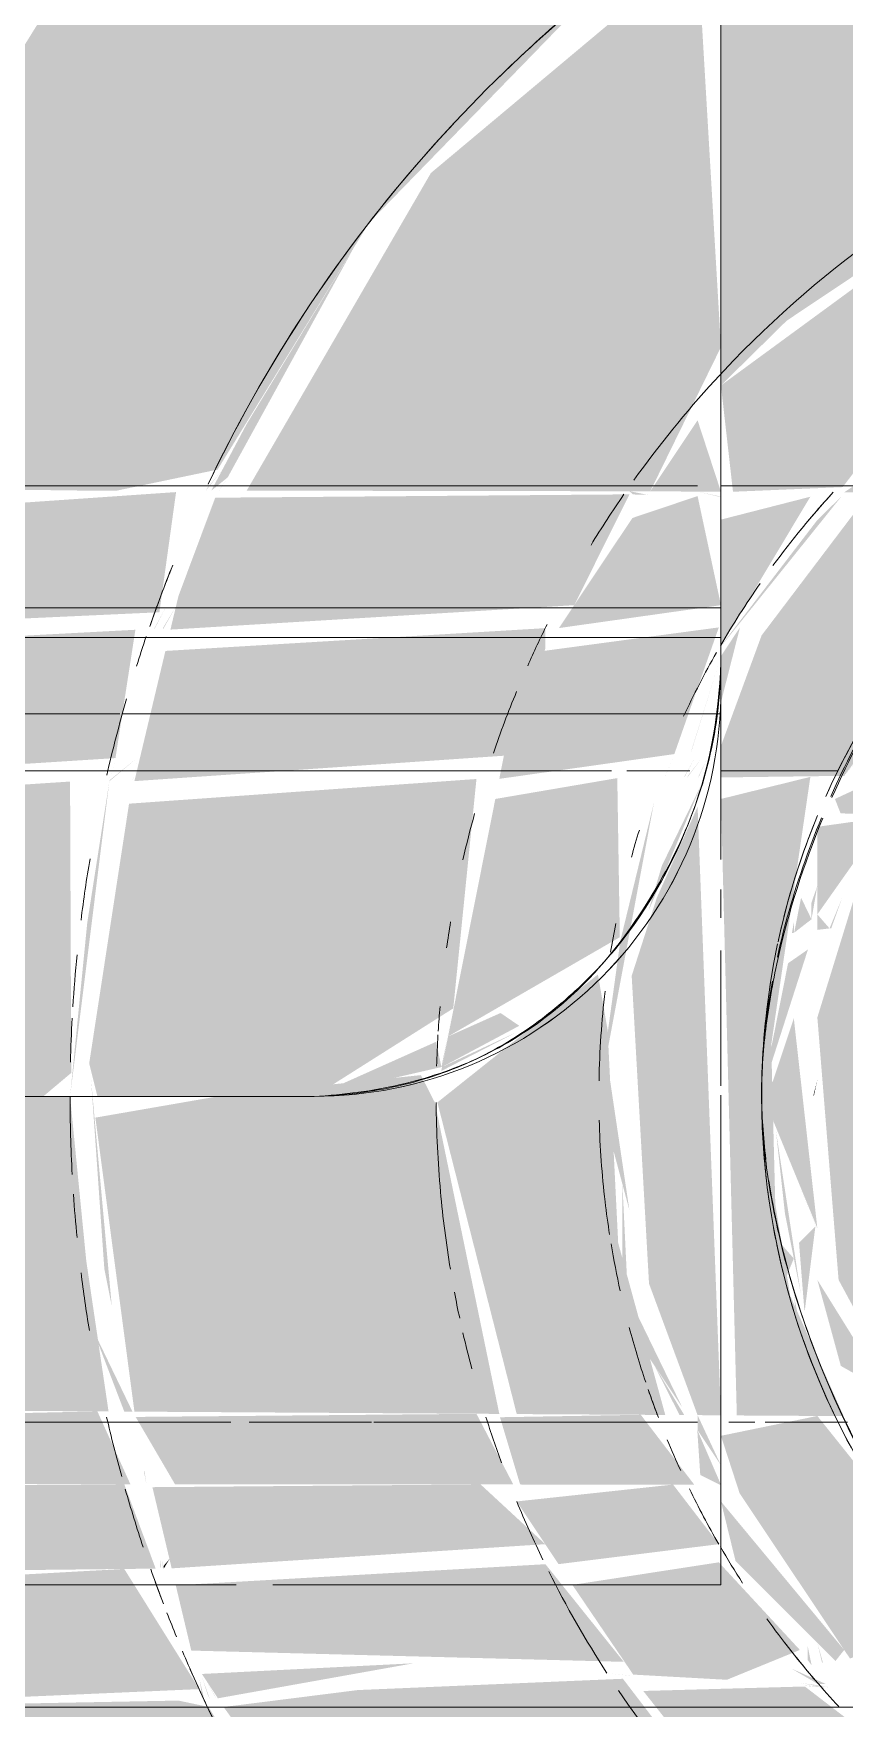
# Model space of a CAD drawing. Header units: millimetres. Extents: x 0 to 102275, y -2706 to 7916.
# Drawn here: x 87878.74 to 87888.7, y 592.48 to 613.05 of the extents above; entities that cross this region are included whole.
import ezdxf

# ---------------------------------------------------------------- set-up
doc = ezdxf.new("R2010")
doc.units = ezdxf.units.MM
doc.layers.add('0-1', color=7, linetype='Continuous', lineweight=9)
doc.layers.add('P-SANR-FIXT', color=7, linetype='Continuous', lineweight=9)
doc.layers.add('0-2', color=7, linetype='Continuous', lineweight=9, transparency=0.7)

# ---------------------------------------------------------------- blocks, each defined once
blk = doc.blocks.new('Sanitary_Toilet-Accessories_Gessi_Wall-mounted-paper-roll-holder-65449 - Chrome-30916167-Развертка 1_15-3')
at = {"layer": '0-2'}
for points in [[(-69676, 577.5), (-69668.523, 578.942), (-69663.246, 581.797), (-69660.482, 584.09), (-69658.107, 586.82), (-69656.263, 589.785), (-69654.888, 593.061), (-69654.057, 596.48), (-69653.777, 600), (-69654.057, 603.52), (-69654.892, 606.953), (-69655.952, 609.605), (-69657.9, 612.895), (-69660.09, 615.518), (-69662.82, 617.893), (-69665.785, 619.737), (-69669.862, 621.528), (-69676, 622.5), (-69683.477, 621.058), (-69685.5, 619.801), (-69685.5, 614.662), (-69682.697, 616.168), (-69679.626, 617), (-69675.18, 617.387), (-69670.476, 616.602), (-69667.624, 615.365), (-69664.572, 613.232), (-69662.177, 610.732), (-69661.344, 609.536), (-69659.789, 606.593), (-69658.807, 603.115), (-69658.584, 598.285), (-69659.166, 595.486), (-69660.12, 592.647), (-69662.177, 589.268), (-69664.898, 586.472), (-69669.303, 583.832), (-69671.484, 583.122), (-69676, 582.5), (-69681.524, 583.398), (-69684.376, 584.635), (-69687.153, 586.518), (-69689.878, 589.344), (-69691.798, 592.501), (-69692.168, 592.579), (-69696.926, 592.49), (-69696.048, 590.395), (-69694.1, 587.105), (-69691.91, 584.482), (-69689.18, 582.107), (-69686.215, 580.263), (-69682.138, 578.472), (-69679.59, 578.069)], [(-69676, 587), (-69670.5, 588.34), (-69666.474, 591.307), (-69663.99, 595.025), (-69663, 600), (-69664.343, 605.503), (-69667.307, 609.526), (-69671.266, 612.058), (-69676, 613), (-69681.5, 611.66), (-69685.5, 608.732), (-69685.352, 607.426), (-69684.004, 607.483), (-69683.778, 607.778), (-69680.975, 609.667), (-69676, 611), (-69670, 609.192), (-69668.222, 607.778), (-69666.256, 604.975), (-69665.375, 602.847), (-69665, 600), (-69665.736, 596.25), (-69667.162, 593.603), (-69668.916, 591.689), (-69671.025, 590.333), (-69676, 589), (-69682, 590.808), (-69683.778, 592.222), (-69684.469, 592.752), (-69686.455, 592.697), (-69684.693, 590.474), (-69680.831, 587.961), (-69677.313, 587.261)], [(-69692.36, 605.732), (-69692.197, 606.021), (-69692.354, 605.76)], [(-69692.709, 603.872), (-69688.168, 604.184), (-69687.657, 605.503), (-69687.657, 605.751), (-69692.328, 605.471), (-69692.708, 603.876)], [(-69688.224, 603.9), (-69686.073, 604.204), (-69685.526, 605.76), (-69687.679, 605.471), (-69688.134, 604.355), (-69688.217, 603.937)], [(-69685.875, 604.2), (-69685.526, 605.323), (-69685.851, 604.288)], [(-69692.73, 603.872), (-69692.642, 604.155), (-69692.729, 603.876)], [(-69683.992, 603.927), (-69683.778, 604.187), (-69683.986, 603.937)], [(-69693.5, 600), (-69693.017, 603.87), (-69693.289, 602.131), (-69693.499, 600.007)], [(-69690.5, 600), (-69688.79, 601.081), (-69688.505, 603.898), (-69692.775, 603.595), (-69693.265, 600.405), (-69693.164, 600), (-69690.981, 600)], [(-69683.582, 603.469), (-69683.5, 603.93), (-69684.099, 603.653), (-69684.029, 603.475), (-69683.627, 603.47)], [(-69684.387, 602.175), (-69684.315, 602.586), (-69684.39, 602.372)], [(-69684.6, 602.01), (-69684.387, 602.175), (-69684.515, 602.44)], [(-69684.165, 602.063), (-69684.144, 602.066), (-69684.009, 602.44)], [(-69684.982, 600.089), (-69684.43, 601.805), (-69684.675, 601.635), (-69684.974, 600.131)], [(-69684.984, 600.084), (-69684.695, 601.532), (-69684.976, 600.131)], [(-69684.315, 598.381), (-69684.604, 600.957), (-69684.95, 599.925), (-69684.339, 598.44)], [(-69690.5, 600), (-69688.936, 600.36), (-69689, 600.671), (-69690.492, 600.004)], [(-69686.625, 598.601), (-69686.893, 600.401), (-69686.919, 599.7), (-69686.628, 598.612)], [(-69692.987, 597.421), (-69693.242, 600.205), (-69693.079, 597.884)], [(-69688.224, 596.1), (-69689.016, 599.924), (-69689.188, 600.261), (-69691.684, 600), (-69693.189, 599.739), (-69692.709, 596.128), (-69688.505, 596.102)], [(-69684.359, 600), (-69684.315, 600.2), (-69684.36, 600.027)], [(-69684.518, 597.574), (-69684.824, 599.576), (-69684.713, 598.559), (-69684.552, 597.746)], [(-69684.315, 598.358), (-69684.604, 599.083), (-69684.339, 598.416)], [(-69684.469, 597.37), (-69684.339, 598.404), (-69684.54, 598.2), (-69684.475, 597.38)], [(-69692.733, 596.128), (-69693.218, 597.134), (-69692.834, 596.129)], [(-69685.5, 595.231), (-69685.791, 595.904), (-69685.754, 595.349), (-69685.516, 595.232)], [(-69692.347, 594.202), (-69692.278, 594.318), (-69692.352, 594.231)], [(-69686.579, 592.883), (-69686.923, 592.916), (-69686.601, 592.884)], [(-69684.18, 592.746), (-69684.495, 592.772), (-69684.315, 592.754)]]:
    blk.add_hatch(color=256, dxfattribs=at).paths.add_polyline_path(points)
h = blk.add_hatch(color=256, dxfattribs=at)
h.paths.add_polyline_path([(-69676, 582.5), (-69670.564, 583.49), (-69671.266, 583.442), (-69675.18, 582.663)])
h.paths.add_polyline_path([(-69667.896, 584.772), (-69665.03, 586.472), (-69665.785, 586.183), (-69667.544, 585.007)])
h.paths.add_polyline_path([(-69688.703, 588.117), (-69690.981, 591.089), (-69689.563, 589.001), (-69688.936, 588.357)])
h.paths.add_polyline_path([(-69663.297, 588.117), (-69661.35, 590.464), (-69661.449, 590.883), (-69663.137, 588.357)])
h.paths.add_polyline_path([(-69696.93, 592.5), (-69691.912, 592.72), (-69692.834, 594.196), (-69697.399, 593.944), (-69696.93, 592.501)])
h.paths.add_polyline_path([(-69659.686, 593.977), (-69658.719, 597.791), (-69658.841, 598.285), (-69659.507, 594.898)])
h.paths.add_polyline_path([(-69658.502, 600.01), (-69659.166, 604.426), (-69659.306, 604.075), (-69658.584, 600.424)])
h.paths.add_polyline_path([(-69660.036, 607.003), (-69660.379, 607.705), (-69662.437, 610.999), (-69662.528, 610.732), (-69660.09, 607.083)])
h.paths.add_polyline_path([(-69692.931, 607.439), (-69691.687, 607.698), (-69689.823, 610.732), (-69687.102, 613.528), (-69685.5, 614.893), (-69685.787, 619.946), (-69688.768, 618.193), (-69691.518, 615.91), (-69693.893, 613.18), (-69695.737, 610.215), (-69696.934, 607.486), (-69693.297, 607.44)])
h.paths.add_polyline_path([(-69664.102, 612.693), (-69666.464, 614.54), (-69666.389, 614.221), (-69664.572, 613.007)])
h = blk.add_hatch(color=256, dxfattribs=at)
h.paths.add_polyline_path([(-69676, 582.5), (-69676, 587), (-69681.5, 588.34), (-69685.526, 591.307), (-69686.705, 592.847), (-69689.965, 592.708), (-69691.613, 592.5), (-69688.083, 587.626), (-69683.361, 584.415), (-69680.734, 583.442), (-69678.701, 583.037)])
h.paths.add_polyline_path([(-69685.5, 608.732), (-69684.693, 609.526), (-69680.975, 612.01), (-69676, 613.199), (-69676, 617.5), (-69682.762, 615.873), (-69685.5, 614.253), (-69685.5, 609.017)])
h = blk.add_hatch(color=256, dxfattribs=at)
h.paths.add_polyline_path([(-69692.01, 593.193), (-69686.694, 593.055), (-69687.657, 594.254), (-69692.201, 593.995), (-69692.012, 593.201)])
h.paths.add_polyline_path([(-69691.683, 592.607), (-69689.279, 593.037), (-69691.88, 592.906), (-69691.709, 592.647)])
h.paths.add_polyline_path([(-69686.369, 607.431), (-69685.5, 609.203), (-69685.787, 614.084), (-69689.065, 611.341), (-69691.329, 607.44), (-69686.581, 607.432)])
h = blk.add_hatch(color=256, dxfattribs=at)
h.paths.add_polyline_path([(-69668.818, 584.156), (-69666.464, 585.411), (-69668.639, 584.276)])
h.paths.add_polyline_path([(-69691.783, 592.601), (-69691.88, 592.872), (-69691.807, 592.647)])
h.paths.add_polyline_path([(-69692.363, 594.201), (-69692.37, 594.318), (-69692.369, 594.231)])
h.paths.add_polyline_path([(-69692.759, 595.237), (-69693.164, 596.131), (-69697.871, 596.026), (-69697.746, 595.241), (-69692.834, 595.237)])
h.paths.add_polyline_path([(-69691.765, 607.439), (-69691.563, 607.602), (-69690.02, 610.409), (-69691.33, 608.257), (-69691.748, 607.471)])
h.paths.add_polyline_path([(-69697.511, 605.711), (-69692.402, 605.946), (-69692.197, 607.422), (-69697.064, 607.086), (-69697.496, 605.757)])
h = blk.add_hatch(color=256, dxfattribs=at)
h.paths.add_polyline_path([(-69684.207, 592.781), (-69684.633, 592.972), (-69684.315, 592.786)])
h.paths.add_polyline_path([(-69684.386, 593.014), (-69684.435, 593.256), (-69684.435, 593.078)])
h.paths.add_polyline_path([(-69685.829, 595.232), (-69686.485, 596.089), (-69688.216, 596.059), (-69687.968, 595.233), (-69685.848, 595.232)])
h.paths.add_polyline_path([(-69668.841, 608.035), (-69669.814, 609), (-69669.127, 608.153)])
h.paths.add_polyline_path([(-69687.491, 605.752), (-69685.5, 606.033), (-69685.787, 607.373), (-69686.588, 607.104), (-69687.486, 605.76)])
h.paths.add_polyline_path([(-69683.778, 607.778), (-69682.364, 608.662), (-69682.649, 608.645)])
h = blk.add_hatch(color=256, dxfattribs=at)
h.paths.add_polyline_path([(-69669.127, 591.847), (-69668.052, 592.517), (-69668.222, 592.752), (-69668.752, 592.222)])
h.paths.add_polyline_path([(-69684.175, 592.739), (-69684.484, 592.763), (-69684.315, 592.745)])
h.paths.add_polyline_path([(-69684.184, 592.751), (-69684.525, 592.795), (-69684.315, 592.76)])
h.paths.add_polyline_path([(-69685.426, 592.835), (-69684.53, 593.201), (-69685.526, 594.277), (-69687.326, 594), (-69686.578, 592.898), (-69685.526, 592.84)])
h.paths.add_polyline_path([(-69666.099, 595.899), (-69665.411, 597.153), (-69665.412, 598.462), (-69666.005, 596.25)])
h.paths.add_polyline_path([(-69665.384, 601.433), (-69665.412, 602.903), (-69666.005, 603.75), (-69665.412, 601.538)])
h.paths.add_polyline_path([(-69685.5, 605.534), (-69684.401, 607.365), (-69685.5, 607.084), (-69685.5, 605.563)])
h.paths.add_polyline_path([(-69683.609, 607.417), (-69682.873, 608.153), (-69683.986, 607.419), (-69683.778, 607.418)])
h.paths.add_polyline_path([(-69685.5, 607.427), (-69685.787, 608.303), (-69686.369, 607.431), (-69685.526, 607.427)])
h.paths.add_polyline_path([(-69669.141, 608.483), (-69669.712, 609), (-69669.303, 608.608)])
h = blk.add_hatch(color=256, dxfattribs=at)
h.paths.add_polyline_path([(-69676, 591.019), (-69669.965, 593.777), (-69668.858, 595.547), (-69667.685, 599.008), (-69667.933, 602.254), (-69669.636, 605.811), (-69670.878, 606.863), (-69676, 609), (-69678.945, 607.462), (-69674.059, 607.244), (-69671.504, 605.922), (-69670.024, 604.527), (-69669.304, 603.002), (-69668.5, 600), (-69669.896, 595.652), (-69671, 594.464), (-69673.205, 593.109), (-69675.18, 592.607), (-69677.525, 592.583), (-69679.601, 592.5), (-69676.011, 591.024)])
h.paths.add_polyline_path([(-69681.176, 592.646), (-69682.062, 593.108), (-69682.656, 592.712), (-69681.364, 592.655)])
h.paths.add_polyline_path([(-69683.914, 593.096), (-69682.364, 593.636), (-69684.315, 596.075), (-69685.5, 595.831), (-69685.27, 595.124), (-69683.985, 593.201)])
h.paths.add_polyline_path([(-69685.5, 603.917), (-69683.986, 603.937), (-69681.684, 606.97), (-69681.5, 607.41), (-69683.86, 607.166), (-69685, 605.662), (-69685.5, 604.304), (-69685.5, 603.937)])
h = blk.add_hatch(color=256, dxfattribs=at)
h.paths.add_polyline_path([(-69691.852, 592.597), (-69691.907, 592.835), (-69691.88, 592.647)])
h.paths.add_polyline_path([(-69692.448, 594.2), (-69692.834, 595.237), (-69697.74, 595.2), (-69697.304, 594.146), (-69692.713, 594.197)])
h.paths.add_polyline_path([(-69691.832, 607.439), (-69691.63, 607.693), (-69691.814, 607.471)])
h = blk.add_hatch(color=256, dxfattribs=at)
h.paths.add_polyline_path([(-69691.702, 592.606), (-69691.834, 592.835), (-69691.729, 592.647)])
h.paths.add_polyline_path([(-69691.672, 607.439), (-69691.55, 607.603), (-69691.65, 607.471)])
h = blk.add_hatch(color=256, dxfattribs=at)
h.paths.add_polyline_path([(-69688.052, 595.233), (-69688.505, 596.101), (-69692.694, 596.063), (-69692.211, 595.237), (-69688.454, 595.234)])
h.paths.add_polyline_path([(-69692.266, 605.733), (-69687.303, 606.033), (-69686.625, 607.394), (-69691.716, 607.353), (-69692.168, 606.145), (-69692.26, 605.76)])
h = blk.add_hatch(color=256, dxfattribs=at)
h.paths.add_polyline_path([(-69692.251, 594.203), (-69687.66, 594.5), (-69688.454, 595.234), (-69692.488, 595.2), (-69692.258, 594.232)])
h.paths.add_polyline_path([(-69686.398, 607.388), (-69686.625, 607.433), (-69686.581, 607.393)])
h = blk.add_hatch(color=256, dxfattribs=at)
h.paths.add_polyline_path([(-69684.245, 593.039), (-69684.315, 593.289), (-69684.26, 593.056)])
h.paths.add_polyline_path([(-69686.184, 596.087), (-69686.763, 598.2), (-69686.893, 600.815), (-69687.012, 601.497), (-69688.985, 599.926), (-69688.01, 596.098), (-69686.485, 596.089)])
h.paths.add_polyline_path([(-69685.5, 605.526), (-69684.017, 607.371), (-69684.315, 607.079), (-69685.5, 605.534)])
h = blk.add_hatch(color=256, dxfattribs=at)
h.paths.add_polyline_path([(-69687.496, 594.255), (-69685.526, 594.5), (-69686.088, 595.232), (-69688.01, 595.025), (-69687.521, 594.293)])
h.paths.add_polyline_path([(-69665.412, 597.089), (-69665.375, 597.287), (-69665.411, 597.153)])
h.paths.add_polyline_path([(-69685.5, 607.366), (-69685.787, 607.428), (-69685.526, 607.366)])
h = blk.add_hatch(color=256, dxfattribs=at)
h.paths.add_polyline_path([(-69677.005, 592.58), (-69679.75, 593.505), (-69680.25, 593.53), (-69681.294, 593.196), (-69679.743, 592.596), (-69677.525, 592.583)])
h.paths.add_polyline_path([(-69683.586, 592.753), (-69682.063, 593.368), (-69682.384, 593.36), (-69683.763, 592.869), (-69683.683, 592.758)])
h.paths.add_polyline_path([(-69681.768, 593.466), (-69680.271, 593.91), (-69681.95, 595.434), (-69682.71, 596.065), (-69683.253, 595.813), (-69682.199, 593.989), (-69681.796, 593.501)])
h.paths.add_polyline_path([(-69670.131, 595.434), (-69669.636, 596.049), (-69670.044, 595.547)])
h.paths.add_polyline_path([(-69685.5, 595.469), (-69685.787, 596.084), (-69685.787, 595.899), (-69685.526, 595.508)])
h.paths.add_polyline_path([(-69683.992, 596.073), (-69684.649, 597.555), (-69684.832, 598.678), (-69684.882, 600.634), (-69684.401, 603.924), (-69685.5, 603.653), (-69685.305, 596.081), (-69684.154, 596.074)])
h.paths.add_polyline_path([(-69683.372, 603.931), (-69682.354, 603.966), (-69681, 605.536), (-69678.743, 606.912), (-69676.952, 607.375), (-69678.336, 607.44), (-69680.207, 607.244), (-69682.087, 606.158), (-69683.196, 604.355), (-69683.369, 603.937)])
h = blk.add_hatch(color=256, dxfattribs=at)
h.paths.add_polyline_path([(-69674.064, 592.754), (-69674.064, 593.018), (-69674.463, 592.756)])
h.paths.add_polyline_path([(-69678.304, 592.901), (-69680.152, 593.36), (-69678.508, 592.952)])
h.paths.add_polyline_path([(-69680.076, 593.758), (-69680.281, 593.972), (-69680.191, 593.847)])
h.paths.add_polyline_path([(-69682.383, 596.063), (-69682.495, 596.25), (-69683.257, 598.2), (-69683.487, 600.047), (-69682.656, 603.935), (-69683.487, 603.653), (-69684.315, 600.97), (-69684.054, 597.746), (-69683.146, 596.068), (-69682.384, 596.063)])
h.paths.add_polyline_path([(-69685.5, 596.083), (-69685.787, 603.556), (-69686.288, 602.44), (-69686.597, 601.481), (-69686.384, 597.7), (-69685.787, 596.085), (-69685.526, 596.083)])
h.paths.add_polyline_path([(-69683.128, 601.388), (-69682.987, 601.913), (-69683.371, 601.388)])
h.paths.add_polyline_path([(-69685.915, 603.915), (-69685.733, 604.155), (-69685.906, 603.937)])
h.paths.add_polyline_path([(-69670.736, 605.32), (-69671.504, 605.922), (-69670.768, 605.345)])
h.paths.add_polyline_path([(-69673.644, 606.967), (-69674.064, 607.235), (-69673.885, 607.037)])
h = blk.add_hatch(color=256, dxfattribs=at)
h.paths.add_polyline_path([(-69686.39, 602.277), (-69685.727, 603.859), (-69686.226, 602.833), (-69686.384, 602.3)])
h.paths.add_polyline_path([(-69673.398, 606.803), (-69674.568, 607.235), (-69673.686, 606.88)])
h = blk.add_hatch(color=256, dxfattribs=at)
h.paths.add_polyline_path([(-69692.562, 595.237), (-69692.584, 595.393), (-69692.592, 595.393)])
h.paths.add_polyline_path([(-69692.387, 594.201), (-69692.386, 594.318), (-69692.396, 594.23)])
h.paths.add_polyline_path([(-69697.892, 603.84), (-69692.942, 604.155), (-69692.697, 605.731), (-69697.589, 605.471), (-69697.876, 603.937)])
h.paths.add_polyline_path([(-69692.467, 605.732), (-69692.314, 606.023), (-69692.458, 605.76)])
h = blk.add_hatch(color=256, dxfattribs=at)
h.paths.add_polyline_path([(-69684.092, 593.065), (-69683.985, 593.201), (-69685.5, 595.025), (-69685.321, 594.295), (-69684.122, 593.095)])
h.paths.add_polyline_path([(-69685.5, 604.839), (-69685.266, 605.76), (-69685.5, 605.408), (-69685.5, 604.924)])
h = blk.add_hatch(color=256, dxfattribs=at)
h.paths.add_polyline_path([(-69693.829, 600), (-69693.486, 600.288), (-69693.5, 603.867), (-69697.934, 603.572), (-69698.223, 600), (-69693.945, 600)])
h.paths.add_polyline_path([(-69693.017, 603.87), (-69692.677, 604.155), (-69693.012, 603.885)])
h = blk.add_hatch(color=256, dxfattribs=at)
h.paths.add_polyline_path([(-69693.027, 596.13), (-69693.301, 597.981), (-69693.5, 600), (-69698.223, 600), (-69697.934, 596.428), (-69697.792, 596.16), (-69693.164, 596.131)])
h.paths.add_polyline_path([(-69693.028, 603.87), (-69692.924, 604.155), (-69693.023, 603.885)])
h.paths.add_polyline_path([(-69692.732, 603.872), (-69692.674, 604.155), (-69692.731, 603.876)])
h = blk.add_hatch(color=256, dxfattribs=at)
h.paths.add_polyline_path([(-69688.938, 600.311), (-69688.01, 600.789), (-69688.928, 600.361)])
h.paths.add_polyline_path([(-69688.854, 600.736), (-69686.743, 601.955), (-69686.774, 603.909), (-69688.273, 603.653), (-69688.845, 600.78)])
h.paths.add_polyline_path([(-69686.196, 603.913), (-69686.064, 604.201), (-69686.186, 603.937)])
h = blk.add_hatch(color=256, dxfattribs=at)
h.paths.add_polyline_path([(-69682.604, 596.543), (-69682.613, 596.689), (-69682.609, 596.556)])
h.paths.add_polyline_path([(-69685.951, 603.915), (-69685.823, 604.155), (-69685.945, 603.937)])
h.paths.add_polyline_path([(-69685.776, 603.916), (-69685.668, 604.155), (-69685.772, 603.937)])
h = blk.add_hatch(color=256, dxfattribs=at)
h.paths.add_polyline_path([(-69739.558, 600), (-69698.498, 600.131), (-69698.5, 603.836), (-69721.876, 603.93), (-69736.01, 603.847), (-69760.038, 603.559), (-69804.022, 603.75), (-69803.063, 601.666), (-69801.414, 600.381), (-69799.5, 600), (-69741.312, 600)])
h.paths.add_polyline_path([(-69799.5, 600), (-69801.487, 600.457), (-69801.736, 601), (-69799.793, 600.131)])
h.paths.add_polyline_path([(-69688.86, 600.733), (-69688.786, 601.077), (-69688.851, 600.777)])
h.paths.add_polyline_path([(-69803.226, 601.666), (-69804.203, 603.506), (-69803.739, 602.482), (-69803.247, 601.698)])
h = blk.add_hatch(color=256, dxfattribs=at)
h.paths.add_polyline_path([(-69685.951, 596.086), (-69686.315, 596.689), (-69686.009, 596.086)])
h.paths.add_polyline_path([(-69687, 600), (-69686.322, 603.614), (-69686.736, 601.913), (-69686.994, 600.043)])
h.paths.add_polyline_path([(-69686.625, 597.153), (-69686.711, 598.921), (-69686.711, 597.804), (-69686.636, 597.237)])
h = blk.add_hatch(color=256, dxfattribs=at)
h.paths.add_polyline_path([(-69684.628, 602.006), (-69684.6, 602.01), (-69684.604, 602.136)])
h.paths.add_polyline_path([(-69684.315, 602.235), (-69683.778, 602.996), (-69683.778, 603.386), (-69684.315, 603.311), (-69684.315, 602.44)])
h = blk.add_hatch(color=256, dxfattribs=at)
h.paths.add_polyline_path([(-69683.57, 596.548), (-69684.315, 597.746), (-69684.026, 596.689), (-69683.778, 596.55)])
h.paths.add_polyline_path([(-69684.315, 602.045), (-69684.165, 602.063), (-69684.315, 602.235)])
h = blk.add_hatch(color=256, dxfattribs=at)
h.paths.add_polyline_path([(-69685.977, 596.183), (-69686.623, 597.514), (-69686.588, 597.097), (-69685.999, 596.215)])
h.paths.add_polyline_path([(-69688.928, 600.361), (-69687.979, 600.867), (-69688.209, 601.024), (-69688.854, 600.736)])
h = blk.add_hatch(color=256, dxfattribs=at)
h.paths.add_polyline_path([(-69799.5, 600), (-69802.048, 600.887), (-69801.487, 600.457), (-69800.069, 600.131)])
h.paths.add_polyline_path([(-69688.936, 600.36), (-69688.928, 600.361), (-69688.86, 600.733)])
h = blk.add_hatch(color=256, dxfattribs=at)
h.paths.add_polyline_path([(-69684.713, 597.746), (-69684.604, 598.008), (-69684.771, 598.2)])
h.paths.add_polyline_path([(-69684.531, 597.202), (-69684.604, 597.555), (-69684.578, 597.343)])
at = {"layer": '0-1'}
for p, q in [((-69685.5, 606), (-69696.367, 606)), ((-69686.844, 604), (-69697.086, 604)), ((-69685.882, 604), (-69686.657, 604)), ((-69684.062, 604), (-69685.5, 604)), ((-69717.415, 596), (-69691.524, 596)), ((-69691.299, 596), (-69689.797, 596)), ((-69689.765, 596), (-69685.787, 596)), ((-69685.402, 596), (-69685.084, 596)), ((-69684.957, 596), (-69683.944, 596)), ((-69760, 594), (-69691.458, 594)), ((-69691.006, 594), (-69685.5, 594))]:
    blk.add_line(p, q, dxfattribs=at)
at = {"layer": '0-1', "flags": 128}
for points in [[(-69685.787, 607.5), (-69686.426, 607.5), (-69687.813, 607.5), (-69689.254, 607.5), (-69690.741, 607.5), (-69692.266, 607.5), (-69693.821, 607.5), (-69695.398, 607.5), (-69696.989, 607.5), (-69698, 607.5)], [(-69676, 607.5), (-69676.059, 607.5), (-69676.234, 607.5), (-69676.523, 607.5), (-69676.925, 607.5), (-69677.438, 607.5), (-69678.06, 607.5), (-69678.786, 607.5), (-69679.614, 607.5), (-69680.538, 607.5), (-69681.555, 607.5), (-69682.658, 607.5), (-69683.841, 607.5), (-69685.1, 607.5), (-69685.5, 607.5)], [(-69698, 592.5), (-69696.405, 592.5), (-69694.818, 592.5), (-69693.248, 592.5), (-69691.703, 592.5), (-69690.191, 592.5), (-69688.72, 592.5), (-69687.298, 592.5), (-69685.932, 592.5), (-69684.63, 592.5), (-69683.398, 592.5), (-69682.244, 592.5), (-69681.172, 592.5), (-69680.189, 592.5), (-69679.299, 592.5), (-69678.508, 592.5), (-69677.82, 592.5), (-69677.238, 592.5), (-69676.765, 592.5), (-69676.404, 592.5), (-69676.156, 592.5), (-69676.024, 592.5), (-69676, 592.5)]]:
    blk.add_lwpolyline(points, dxfattribs=at)
at = {"layer": 'P-SANR-FIXT'}
for p, q in [((-69685.5, 605.471), (-69685.5, 667.444)), ((-69685.5, 605.5), (-69685.5, 666.284)), ((-69685.5, 612.862), (-69685.5, 636.717)), ((-69685.5, 636.643), (-69685.5, 612.833)), ((-69685.5, 618.237), (-69685.5, 605)), ((-69685.5, 607.456), (-69685.5, 618.168)), ((-69685.5, 617.965), (-69685.5, 605.471)), ((-69685.5, 613.109), (-69685.5, 612.667)), ((-69685.5, 608.018), (-69685.5, 612.862)), ((-69685.5, 612.667), (-69685.5, 608.017)), ((-69685.5, 612.64), (-69685.5, 607.457)), ((-69685.5, 607.302), (-69685.5, 607.908)), ((-69685.5, 607.908), (-69685.5, 607.301)), ((-69685.5, 607.355), (-69685.5, 606.791)), ((-69685.5, 606.79), (-69685.5, 607.355)), ((-69685.5, 606.224), (-69685.5, 606.754)), ((-69685.5, 606.754), (-69685.5, 606.224)), ((-69685.5, 606.281), (-69685.5, 605.788)), ((-69685.5, 605.788), (-69685.5, 606.281)), ((-69685.5, 605.76), (-69685.5, 606)), ((-69685.5, 604.325), (-69685.5, 605.844)), ((-69685.5, 605.844), (-69685.5, 604.325)), ((-69685.5, 605.638), (-69715.25, 605.638)), ((-69685.5, 603.653), (-69685.5, 605.551)), ((-69685.5, 605), (-69685.5, 605.5)), ((-69685.5, 605.435), (-69685.5, 604.022)), ((-69685.5, 604.022), (-69685.5, 605.435)), ((-69685.5, 605.408), (-69685.5, 604.698)), ((-69692.859, 604.698), (-69685.5, 604.698)), ((-69685.5, 604.698), (-69685.5, 604.737)), ((-69685.5, 604.461), (-69685.5, 603.044)), ((-69685.5, 603.129), (-69685.5, 603.722)), ((-69685.5, 603.722), (-69685.5, 603.129)), ((-69685.5, 602.971), (-69685.5, 603.653)), ((-69685.5, 603.461), (-69685.5, 602.91)), ((-69685.5, 602.91), (-69685.5, 603.461)), ((-69685.5, 602.206), (-69685.5, 602.54)), ((-69685.5, 602.51), (-69685.5, 602.191)), ((-69685.5, 600.131), (-69685.5, 601.793)), ((-69685.5, 601.792), (-69685.5, 600.155)), ((-69685.5, 600.142), (-69685.5, 601.397)), ((-69685.5, 601.397), (-69685.5, 600.142)), ((-69685.5, 601.299), (-69685.5, 600.132)), ((-69685.5, 600.132), (-69685.5, 601.299)), ((-69685.5, 600.015), (-69685.5, 596.52)), ((-69685.5, 600), (-69685.5, 598.631)), ((-69685.5, 598.32), (-69685.5, 600)), ((-69685.5, 596.753), (-69685.5, 599.992)), ((-69685.5, 598.365), (-69685.5, 597.785)), ((-69685.5, 597.054), (-69685.5, 598.004)), ((-69685.5, 597.217), (-69685.5, 596.74)), ((-69685.5, 596.228), (-69685.5, 596.712)), ((-69685.5, 596.443), (-69685.5, 596.023)), ((-69685.5, 595.842), (-69685.5, 596.403)), ((-69685.5, 596.022), (-69685.5, 595.509)), ((-69685.5, 595.726), (-69685.5, 595.953)), ((-69685.5, 594), (-69685.5, 595.629)), ((-69685.5, 595.273), (-69685.5, 595.53)), ((-69685.5, 595.439), (-69685.5, 595.088)), ((-69685.5, 595.346), (-69685.5, 595.231)), ((-69685.5, 594.991), (-69685.5, 594.299)), ((-69685.5, 594.278), (-69685.5, 594))]:
    blk.add_line(p, q, dxfattribs=at)
at = {"layer": 'P-SANR-FIXT', "flags": 128}
for points in [[(-69804.363, 604.698), (-69745, 604.698), (-69692.89, 604.698)], [(-69760, 600), (-69745, 600), (-69690.5, 600)], [(-69690.5, 600), (-69745, 600), (-69760, 600)]]:
    blk.add_lwpolyline(points, dxfattribs=at)
at = {"layer": 'P-SANR-FIXT'}
for radius, start, end in [(22.5, 126.0208, 160.4623), (17.5, 124.746, 154.5577), (17.5, 124.746, 133.1111), (13, 90, 137.4561), (17.5, 133.3006, 134.6715), (17.5, 136.9471, 154.5577), (13, 137.4561, 144.3952), (13, 145.333, 148.6057), (11, 137.5867, 143.66), (11, 137.5867, 140.8513), (17.5, 158.1135, 160.7416), (17.5, 158.1135, 159.4369), (11, 145.0557, 149.8042), (11, 145.0557, 149.8042), (17.5, 159.4696, 160.7416), (13, 153.5163, 155.9916), (17.5, 161.1733, 162.4254), (17.5, 161.1733, 162.4254), (11, 150.2984, 154.877), (11, 150.2984, 154.877), (17.5, 163.7936, 166.977), (17.5, 163.7936, 166.977), (13, 157.5129, 161.0758), (9, 146.164, 155.8297), (9, 147.7918, 155.8297), (13, 164.5076, 167.0891), (9, 157.4592, 167.837), (9, 157.4592, 165.3916), (11, 162.706, 164.5129), (11, 162.706, 164.5129), (17.5, 170.3972, 172.8918), (17.5, 170.3972, 172.8918), (9, 165.3916, 167.837), (13, 170.5115, 171.9341), (11, 168.8717, 170.736), (11, 168.8717, 170.736), (9, 167.9906, 218.9628), (17.5, 174.2939, 176.4031), (17.5, 174.2939, 176.4031), (9, 170.8756, 180), (11, 173.2458, 179.0063), (11, 173.2458, 179.0063), (17.5, 176.8512, 178.62), (13, 175.1311, 176.4722), (13, 176.6707, 178.3655), (17.5, 180, 183.1488), (17.5, 180, 183.1488), (13, 180.3335, 185.1692), (9, 180, 186.4889), (11, 181.5172, 186.7543), (11, 181.5172, 186.7543), (17.5, 183.9392, 185.6853), (17.5, 183.9392, 185.6853), (13, 185.1706, 189.4022), (11, 186.7561, 188.8766), (9, 187.3995, 191.2886), (11, 189.4829, 192.5476), (11, 189.4829, 192.5476), (9, 191.6951, 215.3302), (17.5, 187.108, 189.4537), (17.5, 187.108, 189.4537), (13, 190.6675, 192.1009), (13, 192.9111, 194.9232), (11, 194.9657, 198.6122), (11, 194.9657, 198.6122), (11, 199.1083, 200.8175), (11, 199.1083, 201.0156), (17.5, 193.0089, 195.4774), (17.5, 193.0089, 195.4774), (13, 197.6401, 200.2509), (11, 202.5431, 204.6929), (11, 202.5431, 204.6929), (17.5, 196.0023, 198.44), (17.5, 196.0023, 198.44), (11, 205.9826, 210), (11, 205.9826, 210), (13, 202.5, 205.9605), (11, 210.1958, 212.9178), (11, 210.1958, 212.9178), (17.5, 199.3823, 200.5449), (17.5, 199.3823, 200.8637), (13, 206.6766, 213.0129), (17.5, 201.2565, 202.2955), (11, 215.6906, 220.6901), (17.5, 202.9225, 205.2629), (11, 217.63, 220.6901), (17.5, 203.7111, 205.2629), (13, 214.1538, 270), (11, 220.6901, 222.9473), (11, 220.6901, 222.9473), (17.5, 205.2629, 223.0529), (17.5, 205.2629, 235.254)]:
    blk.add_arc((-69676, 600), radius, start, end, dxfattribs=at)
for points, knots in [([(-69690.5, 600), (-69690.138, 600.011), (-69689.619, 600.075), (-69688.971, 600.261), (-69688.357, 600.509), (-69687.771, 600.876), (-69687.241, 601.331), (-69686.533, 602.056), (-69685.738, 603.438), (-69685.505, 604.76), (-69685.5, 605.471)], [0, 0, 0, 0, 0.125, 0.1875, 0.25, 0.375, 0.4375, 0.5, 0.75, 1, 1, 1, 1]), ([(-69686.963, 601.621), (-69687.074, 601.493), (-69687.301, 601.26), (-69687.794, 600.844), (-69688.48, 600.434), (-69689.423, 600.116), (-69690.128, 600.019), (-69690.5, 600)], [0.5, 0.5, 0.5, 0.5, 0.5625, 0.625, 0.75, 0.875, 1, 1, 1, 1]), ([(-69687.076, 601.496), (-69687.151, 601.416), (-69687.343, 601.225), (-69687.794, 600.844), (-69688.206, 600.598), (-69688.5, 600.463)], [0.5209746, 0.5209746, 0.5209746, 0.5209746, 0.5625, 0.625, 0.75, 0.75, 0.75, 0.75]), ([(-69685, 600.047), (-69685.001, 600.317), (-69684.973, 600.762), (-69684.901, 601.229), (-69684.867, 601.415)], [0.5, 0.5, 0.5, 0.5, 0.53125, 0.55169953, 0.55169953, 0.55169953, 0.55169953]), ([(-69685, 600), (-69684.999, 599.728), (-69684.962, 599.185), (-69684.753, 598.027), (-69684.27, 596.548), (-69683.566, 595.189), (-69683.082, 594.493), (-69682.926, 594.289)], [0.5, 0.5, 0.5, 0.5, 0.53125, 0.5625, 0.625, 0.6875, 0.7157016, 0.7157016, 0.7157016, 0.7157016]), ([(-69683.258, 594.74), (-69683.31, 594.818), (-69683.684, 595.395), (-69684.292, 596.595), (-69684.668, 597.781), (-69684.798, 598.365)], [0.3026504, 0.3026504, 0.3026504, 0.3026504, 0.3125, 0.375, 0.4375, 0.4375, 0.4375, 0.4375])]:
    blk.add_open_spline(points, degree=3, knots=knots, dxfattribs=at)
for points in [[(-69685.5, 605.47), (-69685.495, 605.125), (-69685.522, 604.787), (-69685.581, 604.453)], [(-69685.5, 605), (-69685.5, 604.347), (-69685.759, 603.039), (-69686.871, 601.374), (-69688.536, 600.261), (-69689.845, 600), (-69690.5, 600)], [(-69686.963, 601.466), (-69686.5, 601.929), (-69685.759, 603.039), (-69685.5, 604.347), (-69685.5, 605)], [(-69683.409, 605.036), (-69683.68, 604.61), (-69683.925, 604.148), (-69684.138, 603.669)], [(-69684.151, 603.683), (-69683.977, 604.073), (-69683.781, 604.451), (-69683.567, 604.808)], [(-69685.581, 604.453), (-69685.611, 604.287), (-69685.686, 603.956), (-69685.79, 603.635), (-69685.852, 603.473)], [(-69685.852, 603.473), (-69685.995, 603.099), (-69686.193, 602.713), (-69686.42, 602.355)], [(-69684.247, 603.417), (-69684.483, 602.848), (-69684.672, 602.261), (-69684.801, 601.681)], [(-69684.685, 602.2), (-69684.571, 602.611), (-69684.429, 603.021), (-69684.263, 603.423)], [(-69686.42, 602.355), (-69686.588, 602.089), (-69686.773, 601.839), (-69686.963, 601.621)], [(-69684.806, 601.711), (-69684.771, 601.874), (-69684.73, 602.037), (-69684.685, 602.2)], [(-69684.801, 601.681), (-69684.866, 601.391), (-69684.966, 600.814), (-69685.001, 600.272), (-69685, 600)], [(-69688.586, 600.381), (-69687.981, 600.632), (-69687.426, 601.003), (-69686.963, 601.466)], [(-69688.5, 600.463), (-69688.794, 600.328), (-69689.423, 600.116), (-69690.128, 600.019), (-69690.5, 600)], [(-69690.5, 600), (-69689.845, 600), (-69689.19, 600.13), (-69688.586, 600.381)], [(-69684.947, 599.226), (-69684.981, 599.506), (-69684.999, 599.777), (-69685, 600.047)], [(-69684.798, 598.365), (-69684.842, 598.566), (-69684.88, 598.766), (-69684.91, 598.962)]]:
    blk.add_open_spline(points, degree=3, dxfattribs=at)

msp = doc.modelspace()

# ---------------------------------------------------------------- block references
at = {"layer": 'P-SANR-FIXT'}
msp.add_blockref('Sanitary_Toilet-Accessories_Gessi_Wall-mounted-paper-roll-holder-65449 - Chrome-30916167-Развертка 1_15-3', (157572.686, 0), dxfattribs=at)

doc.saveas('drawing.dxf')
